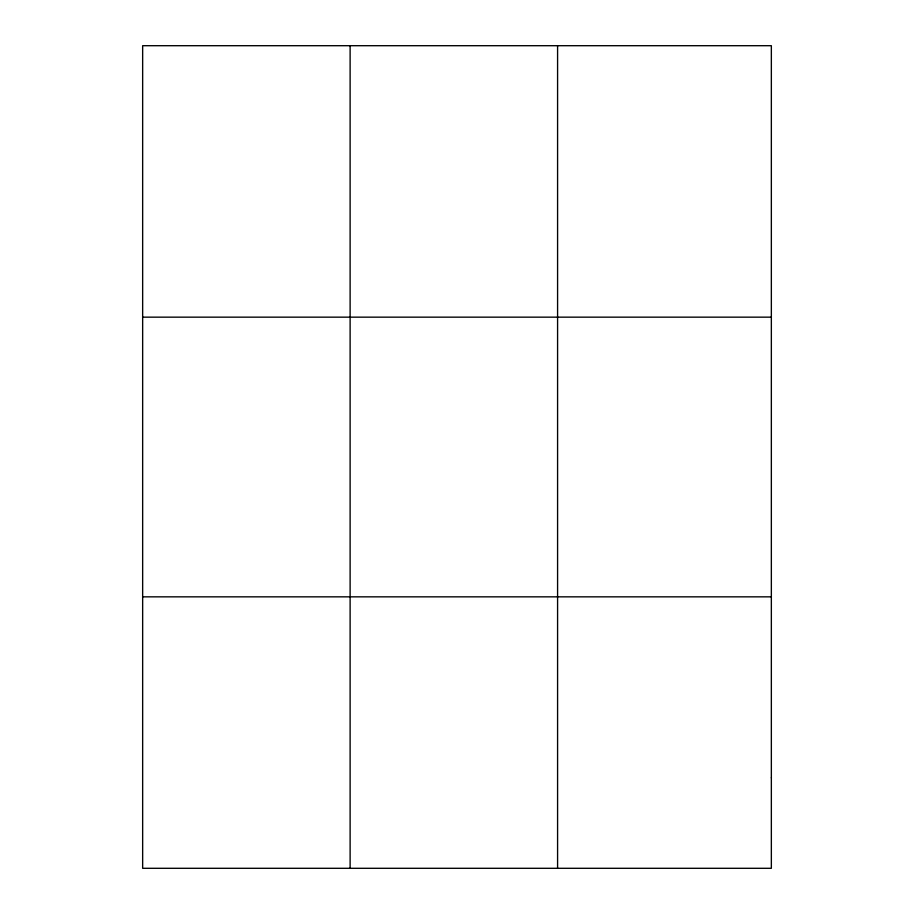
<?xml version="1.0" encoding="UTF-8"?>
<svg xmlns="http://www.w3.org/2000/svg" width="914" height="914" viewBox="0 0 914 914"><rect width="100%" height="100%" fill="white"/><g stroke="black" fill="none" stroke-linecap="round" stroke-linejoin="round"><path stroke-width="1.37" d="M350.119 45.7L350.119 868.3M557.586 45.7L557.586 868.3M142.653 317.158L771.347 317.158M142.653 596.842L771.347 596.842M771.347 777.814L771.347 868.3L142.653 868.3L142.653 45.7L771.347 45.7L771.347 777.814"/></g></svg>
